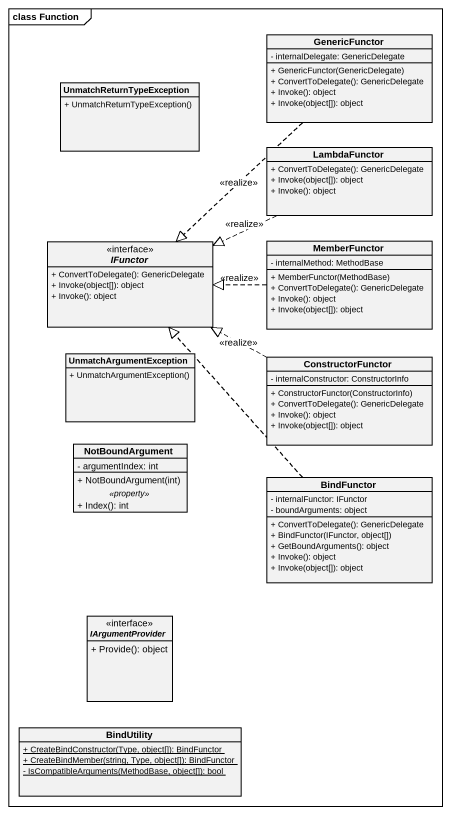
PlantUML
@startuml
mainframe class Function
hide circle
hide empty members
skinparam classAttributeIconSize 0
class GenericFunctor {
  - internalDelegate: GenericDelegate
  + GenericFunctor(GenericDelegate)
  + ConvertToDelegate(): GenericDelegate
  + Invoke(): object
  + Invoke(object[]): object
}
class UnmatchReturnTypeException {
  + UnmatchReturnTypeException()
}
class LambdaFunctor {
  + ConvertToDelegate(): GenericDelegate
  + Invoke(object[]): object
  + Invoke(): object
}
interface IFunctor <<interface>> {
  + ConvertToDelegate(): GenericDelegate
  + Invoke(object[]): object
  + Invoke(): object
}
class MemberFunctor {
  - internalMethod: MethodBase
  + MemberFunctor(MethodBase)
  + ConvertToDelegate(): GenericDelegate
  + Invoke(): object
  + Invoke(object[]): object
}
class UnmatchArgumentException {
  + UnmatchArgumentException()
}
class ConstructorFunctor {
  - internalConstructor: ConstructorInfo
  + ConstructorFunctor(ConstructorInfo)
  + ConvertToDelegate(): GenericDelegate
  + Invoke(): object
  + Invoke(object[]): object
}
class NotBoundArgument {
  - argumentIndex: int
  --
  + NotBoundArgument(int)
  .. <<property>> ..
  + Index(): int
}
class BindFunctor {
  - internalFunctor: IFunctor
  - boundArguments: object
  + ConvertToDelegate(): GenericDelegate
  + BindFunctor(IFunctor, object[])
  + GetBoundArguments(): object
  + Invoke(): object
  + Invoke(object[]): object
}
interface IArgumentProvider <<interface>> {
  + Provide(): object
}
class BindUtility {
  {static} + CreateBindConstructor(Type, object[]): BindFunctor
  {static} + CreateBindMember(string, Type, object[]): BindFunctor
  {static} - IsCompatibleArguments(MethodBase, object[]): bool
}
GenericFunctor ..|> IFunctor : <<realize>>
LambdaFunctor .left.|> IFunctor : <<realize>>
MemberFunctor .left.|> IFunctor : <<realize>>
ConstructorFunctor .left.|> IFunctor : <<realize>>
BindFunctor .up.|> IFunctor
@enduml
